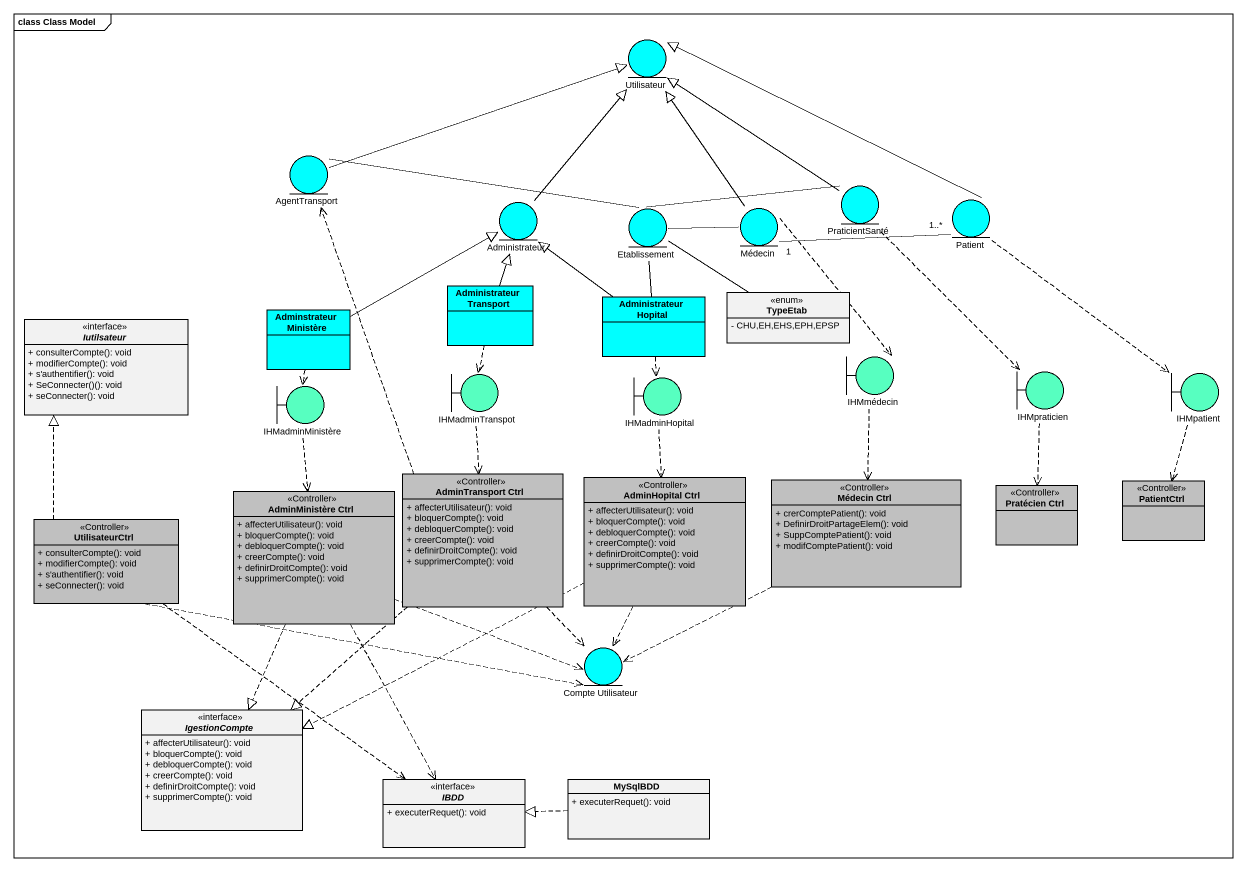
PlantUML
@startuml
mainframe class Class Model
allowmixing
hide circle
hide empty members
skinparam classAttributeIconSize 0
entity Utilisateur #00FFFF
entity AgentTransport #00FFFF
entity Administrateur #00FFFF
entity Etablissement #00FFFF
entity Médecin #00FFFF
entity PraticientSanté #00FFFF
entity Patient #00FFFF
class "Administrateur Transport" as Administrateur_Transport #00FFFF
interface Iutilsateur {
  + consulterCompte(): void
  + modifierCompte(): void
  + s'authentifier(): void
  + SeConnecter()(): void
  + seConnecter(): void
}
class "Adminstrateur Ministère" as Adminstrateur_Ministère #00FFFF
class "Administrateur Hopital" as Administrateur_Hopital #00FFFF
class TypeEtab <<enum>> {
  - CHU,EH,EHS,EPH,EPSP
}
boundary IHMmédecin #57FFC0
boundary IHMadminMinistère #57FFC0
boundary IHMadminTranspot #57FFC0
boundary IHMadminHopital #57FFC0
boundary IHMpraticien #57FFC0
boundary IHMpatient #57FFC0
class "AdminTransport Ctrl" as AdminTransport_Ctrl <<Controller>> #C0C0C0 {
  + affecterUtilisateur(): void
  + bloquerCompte(): void
  + debloquerCompte(): void
  + creerCompte(): void
  + definirDroitCompte(): void
  + supprimerCompte(): void
}
class "AdminHopital Ctrl" as AdminHopital_Ctrl <<Controller>> #C0C0C0 {
  + affecterUtilisateur(): void
  + bloquerCompte(): void
  + debloquerCompte(): void
  + creerCompte(): void
  + definirDroitCompte(): void
  + supprimerCompte(): void
}
class "Médecin Ctrl" as Médecin_Ctrl <<Controller>> #C0C0C0 {
  + crerComptePatient(): void
  + DefinirDroitPartageElem(): void
  + SuppComptePatient(): void
  + modifComptePatient(): void
}
class PatientCtrl <<Controller>> #C0C0C0
class UtilisateurCtrl <<Controller>> #C0C0C0 {
  + consulterCompte(): void
  + modifierCompte(): void
  + s'authentifier(): void
  + seConnecter(): void
}
class "AdminMinistère Ctrl" as AdminMinistère_Ctrl <<Controller>> #C0C0C0 {
  + affecterUtilisateur(): void
  + bloquerCompte(): void
  + debloquerCompte(): void
  + creerCompte(): void
  + definirDroitCompte(): void
  + supprimerCompte(): void
}
class "Pratécien Ctrl" as Pratécien_Ctrl <<Controller>> #C0C0C0
entity "Compte Utilisateur" as Compte_Utilisateur #00FFFF
interface IgestionCompte {
  + affecterUtilisateur(): void
  + bloquerCompte(): void
  + debloquerCompte(): void
  + creerCompte(): void
  + definirDroitCompte(): void
  + supprimerCompte(): void
}
interface IBDD {
  + executerRequet(): void
}
class MySqlBDD {
  + executerRequet(): void
}
AgentTransport -right-|> Utilisateur
AgentTransport -right- Etablissement
Administrateur -up-|> Utilisateur
Etablissement -right- TypeEtab
Médecin -up-|> Utilisateur
Médecin -left- Etablissement
Médecin "1" -right- "1..*" Patient
Médecin ..> IHMmédecin
PraticientSanté -left-|> Utilisateur
PraticientSanté -left- Etablissement
PraticientSanté ..> IHMpraticien
Patient -left-|> Utilisateur
Patient ..> IHMpatient
Administrateur_Transport -up-|> Administrateur
Administrateur_Transport ..> IHMadminTranspot
Adminstrateur_Ministère -right-|> Administrateur
Adminstrateur_Ministère ..> IHMadminMinistère
Administrateur_Hopital -up-|> Administrateur
Administrateur_Hopital -up- Etablissement
Administrateur_Hopital ..> IHMadminHopital
IHMmédecin ..> Médecin_Ctrl
IHMadminMinistère ..> AdminMinistère_Ctrl
IHMadminTranspot ..> AdminTransport_Ctrl
IHMadminHopital ..> AdminHopital_Ctrl
IHMpraticien ..> Pratécien_Ctrl
IHMpatient ..> PatientCtrl
AdminTransport_Ctrl .up.> AgentTransport
AdminTransport_Ctrl ..> Compte_Utilisateur
AdminTransport_Ctrl ..|> IgestionCompte
AdminHopital_Ctrl ..> Compte_Utilisateur
AdminHopital_Ctrl .left.|> IgestionCompte
Médecin_Ctrl .left.> Compte_Utilisateur
UtilisateurCtrl .up.|> Iutilsateur
UtilisateurCtrl .right.> Compte_Utilisateur
UtilisateurCtrl ..> IBDD
AdminMinistère_Ctrl .right.> Compte_Utilisateur
AdminMinistère_Ctrl ..|> IgestionCompte
AdminMinistère_Ctrl ..> IBDD
MySqlBDD .left.|> IBDD
@enduml
